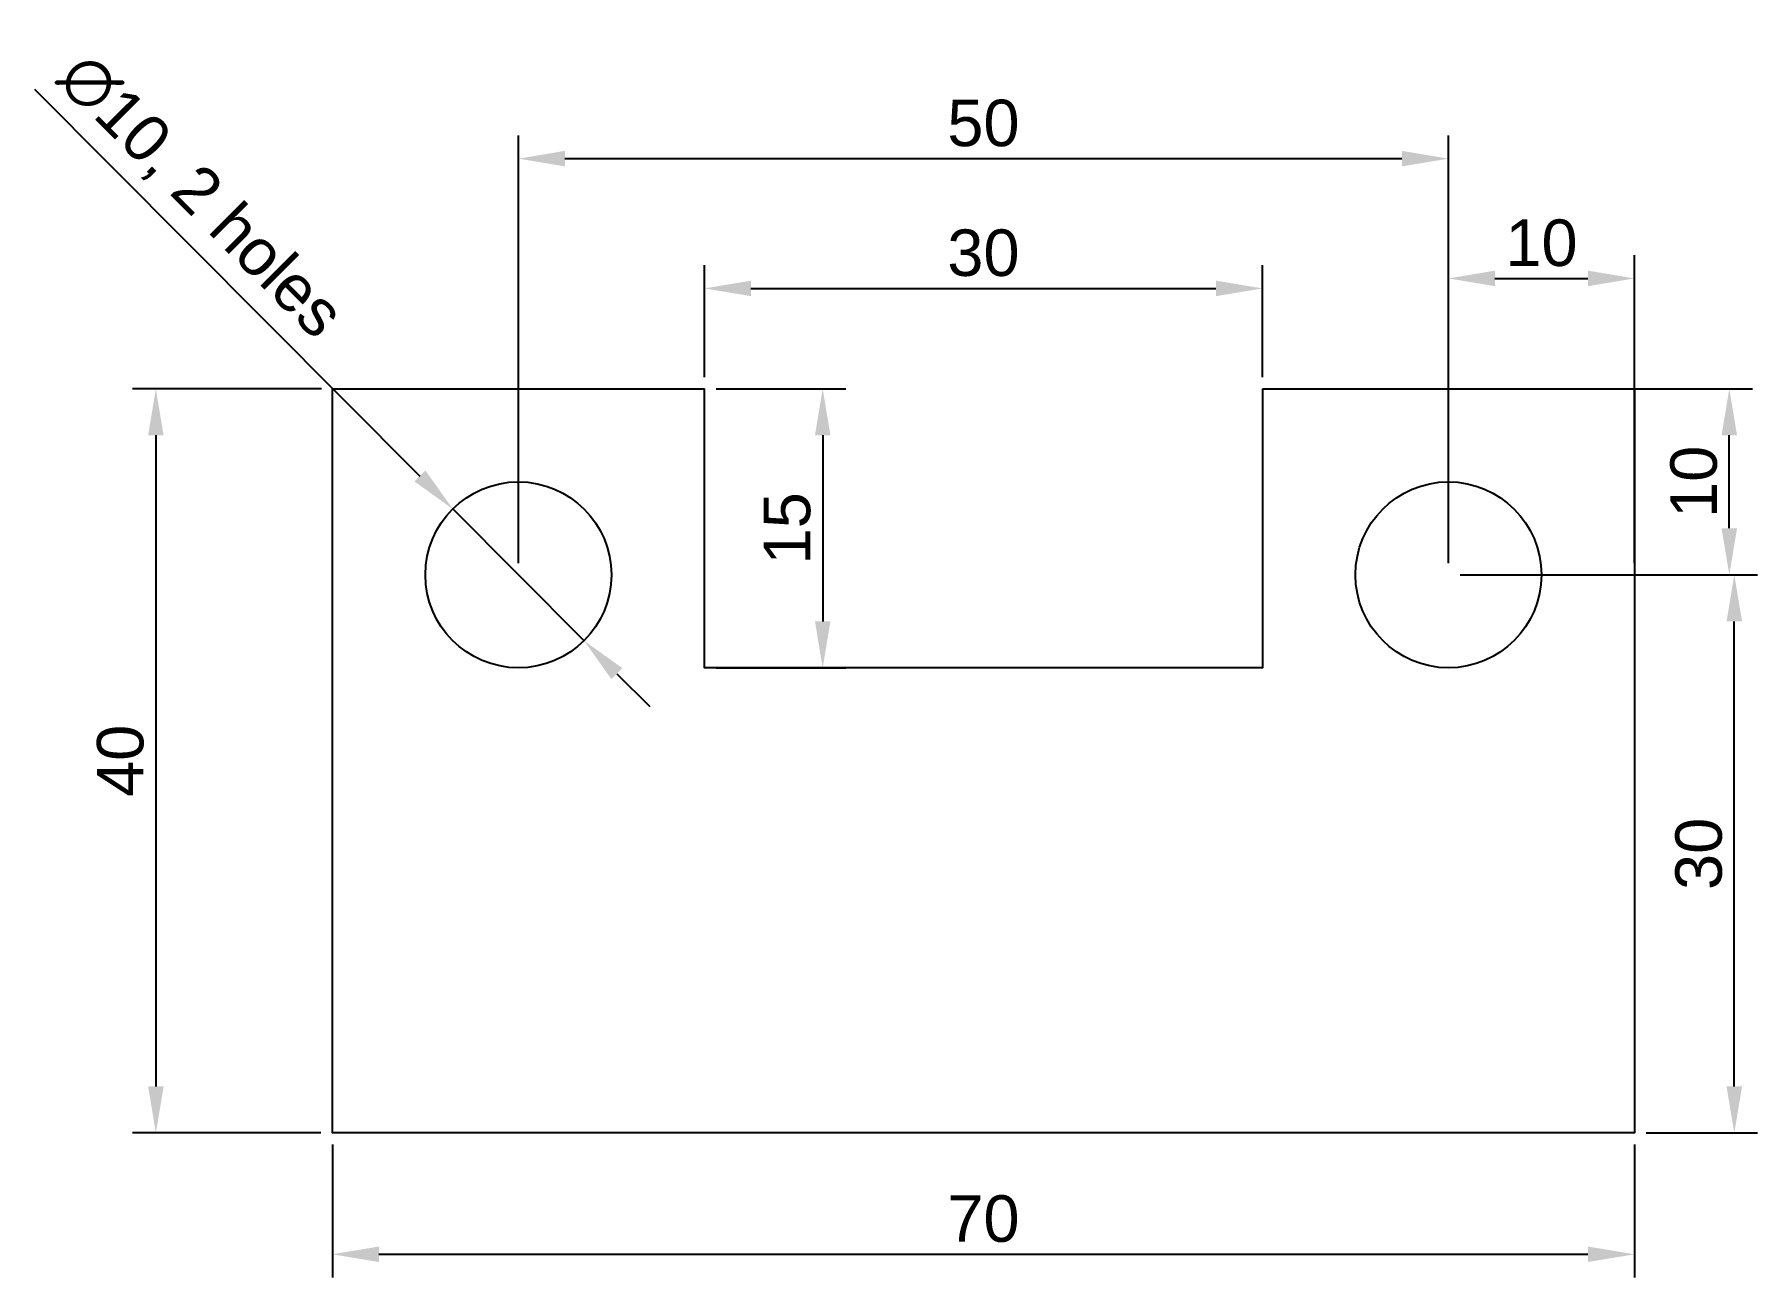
# Model space of a CAD drawing. Header units: millimetres. Extents: x 1103.5 to 1196.1, y 873.2 to 940.
import ezdxf

# ---------------------------------------------------------------- set-up
doc = ezdxf.new("R2010")
doc.units = ezdxf.units.MM
doc.styles.get("Standard").update_dxf_attribs({"font": 'arial.ttf'})
doc.dimstyles.new('ISO-25', dxfattribs={"dimtxt": 2.5, "dimasz": 2.5, "dimexe": 1.25, "dimexo": 0.625, "dimtad": 1, "dimtxsty": 'Standard', "dimcen": 2.5, "dimadec": 0, "dimazin": 0, "dimtfac": 1, "dimtmove": 0, "dimatfit": 3, "dimfxl": 1, "dimarcsym": 0})

# ---------------------------------------------------------------- blocks, each defined once
blk = doc.blocks.new('*D2')
at = {"color": 0, "lineweight": -2, "transparency": 16777216}
for p, q in [((1139.478, 921.606), (1139.478, 927.628)), ((1169.478, 921.606), (1169.478, 927.628)), ((1141.978, 926.378), (1166.978, 926.378))]:
    blk.add_line(p, q, dxfattribs=at)
at = {"color": 0, "transparency": 16777216}
for points in [[(1141.978, 926.794), (1141.978, 925.961), (1139.478, 926.378)], [(1166.978, 926.794), (1166.978, 925.961), (1169.478, 926.378)]]:
    blk.add_solid(points, dxfattribs=at)
at = {"layer": 'Defpoints', "color": 0, "transparency": 16777216}
for p in [(1169.478, 926.378), (1139.478, 920.981), (1169.478, 920.981)]:
    blk.add_point(p, dxfattribs=at)
at = {"color": 0, "transparency": 16777216, "insert": (1154.478, 928.28), "char_height": 2.5, "attachment_point": 5}
blk.add_mtext('30', dxfattribs=at)
blk = doc.blocks.new('*D3')
at = {"color": 0, "lineweight": -2, "transparency": 16777216}
for p, q in [((1140.103, 920.981), (1147.087, 920.981)), ((1145.837, 918.481), (1145.837, 908.481)), ((1140.103, 905.981), (1147.087, 905.981))]:
    blk.add_line(p, q, dxfattribs=at)
at = {"color": 0, "transparency": 16777216}
for points in [[(1145.42, 918.481), (1146.254, 918.481), (1145.837, 920.981)], [(1145.42, 908.481), (1146.254, 908.481), (1145.837, 905.981)]]:
    blk.add_solid(points, dxfattribs=at)
at = {"layer": 'Defpoints', "color": 0, "transparency": 16777216}
for p in [(1139.478, 920.981), (1139.478, 905.981), (1145.837, 905.981)]:
    blk.add_point(p, dxfattribs=at)
at = {"color": 0, "transparency": 16777216, "insert": (1143.935, 913.481), "char_height": 2.5, "attachment_point": 5, "rotation": 90}
blk.add_mtext('15', dxfattribs=at)
blk = doc.blocks.new('*D4')
at = {"color": 0, "lineweight": -2, "transparency": 16777216}
for p, q in [((1119.478, 880.356), (1119.478, 873.206)), ((1189.478, 880.356), (1189.478, 873.206)), ((1121.978, 874.456), (1186.978, 874.456))]:
    blk.add_line(p, q, dxfattribs=at)
at = {"color": 0, "transparency": 16777216}
for points in [[(1121.978, 874.873), (1121.978, 874.04), (1119.478, 874.456)], [(1186.978, 874.873), (1186.978, 874.04), (1189.478, 874.456)]]:
    blk.add_solid(points, dxfattribs=at)
at = {"layer": 'Defpoints', "color": 0, "transparency": 16777216}
for p in [(1119.478, 880.981), (1189.478, 880.981), (1189.478, 874.456)]:
    blk.add_point(p, dxfattribs=at)
at = {"color": 0, "transparency": 16777216, "insert": (1154.478, 876.358), "char_height": 2.5, "attachment_point": 5}
blk.add_mtext('70', dxfattribs=at)
blk = doc.blocks.new('*D6')
at = {"color": 0, "lineweight": -2, "transparency": 16777216}
for p, q in [((1103.46, 937.091), (1124.184, 916.293)), ((1133.008, 907.439), (1125.949, 914.522)), ((1134.773, 905.668), (1136.537, 903.897))]:
    blk.add_line(p, q, dxfattribs=at)
at = {"color": 0, "transparency": 16777216}
for points in [[(1124.48, 916.587), (1123.889, 915.999), (1125.949, 914.522)], [(1135.068, 905.962), (1134.477, 905.374), (1133.008, 907.439)]]:
    blk.add_solid(points, dxfattribs=at)
at = {"layer": 'Defpoints', "color": 0, "transparency": 16777216}
for p in [(1125.949, 914.522), (1133.008, 907.439)]:
    blk.add_point(p, dxfattribs=at)
at = {"color": 0, "transparency": 16777216, "insert": (1112.329, 931.262), "char_height": 2.5, "width": 21.48299, "attachment_point": 5, "rotation": 314.89987}
blk.add_mtext('∅10, 2 holes', dxfattribs=at)
blk = doc.blocks.new('*D7')
at = {"color": 0, "lineweight": -2, "transparency": 16777216}
for p, q in [((1180.103, 920.981), (1195.826, 920.981)), ((1194.576, 913.481), (1194.576, 918.481)), ((1180.103, 910.981), (1195.826, 910.981))]:
    blk.add_line(p, q, dxfattribs=at)
at = {"color": 0, "transparency": 16777216}
for points in [[(1194.16, 918.481), (1194.993, 918.481), (1194.576, 920.981)], [(1194.16, 913.481), (1194.993, 913.481), (1194.576, 910.981)]]:
    blk.add_solid(points, dxfattribs=at)
at = {"layer": 'Defpoints', "color": 0, "transparency": 16777216}
for p in [(1179.478, 920.981), (1194.576, 920.981), (1179.478, 910.981)]:
    blk.add_point(p, dxfattribs=at)
at = {"color": 0, "transparency": 16777216, "insert": (1192.675, 915.981), "char_height": 2.5, "attachment_point": 5, "rotation": 90}
blk.add_mtext('10', dxfattribs=at)
blk = doc.blocks.new('*D8')
at = {"color": 0, "lineweight": -2, "transparency": 16777216}
for p, q in [((1179.478, 911.606), (1179.478, 928.164)), ((1189.478, 911.606), (1189.478, 928.164)), ((1181.978, 926.914), (1186.978, 926.914))]:
    blk.add_line(p, q, dxfattribs=at)
at = {"color": 0, "transparency": 16777216}
for points in [[(1181.978, 927.331), (1181.978, 926.498), (1179.478, 926.914)], [(1186.978, 927.331), (1186.978, 926.498), (1189.478, 926.914)]]:
    blk.add_solid(points, dxfattribs=at)
at = {"layer": 'Defpoints', "color": 0, "transparency": 16777216}
for p in [(1189.478, 926.914), (1179.478, 910.981), (1189.478, 910.981)]:
    blk.add_point(p, dxfattribs=at)
at = {"color": 0, "transparency": 16777216, "insert": (1184.478, 928.816), "char_height": 2.5, "attachment_point": 5}
blk.add_mtext('10', dxfattribs=at)
blk = doc.blocks.new('*D9')
at = {"color": 0, "lineweight": -2, "transparency": 16777216}
for p, q in [((1118.888, 920.981), (1108.737, 920.981)), ((1109.987, 918.481), (1109.987, 883.481)), ((1118.853, 880.981), (1108.737, 880.981))]:
    blk.add_line(p, q, dxfattribs=at)
at = {"color": 0, "transparency": 16777216}
for points in [[(1109.57, 918.481), (1110.404, 918.481), (1109.987, 920.981)], [(1109.57, 883.481), (1110.404, 883.481), (1109.987, 880.981)]]:
    blk.add_solid(points, dxfattribs=at)
at = {"layer": 'Defpoints', "color": 0, "transparency": 16777216}
for p in [(1119.513, 920.981), (1109.987, 880.981), (1119.478, 880.981)]:
    blk.add_point(p, dxfattribs=at)
at = {"color": 0, "transparency": 16777216, "insert": (1108.086, 900.981), "char_height": 2.5, "attachment_point": 5, "rotation": 90}
blk.add_mtext('40', dxfattribs=at)
blk = doc.blocks.new('*D10')
at = {"color": 0, "lineweight": -2, "transparency": 16777216}
for p, q in [((1180.103, 910.981), (1196.095, 910.981)), ((1194.845, 883.481), (1194.845, 908.481)), ((1190.103, 880.981), (1196.095, 880.981))]:
    blk.add_line(p, q, dxfattribs=at)
at = {"color": 0, "transparency": 16777216}
for points in [[(1194.428, 908.481), (1195.262, 908.481), (1194.845, 910.981)], [(1194.428, 883.481), (1195.262, 883.481), (1194.845, 880.981)]]:
    blk.add_solid(points, dxfattribs=at)
at = {"layer": 'Defpoints', "color": 0, "transparency": 16777216}
for p in [(1179.478, 910.981), (1194.845, 910.981), (1189.478, 880.981)]:
    blk.add_point(p, dxfattribs=at)
at = {"color": 0, "transparency": 16777216, "insert": (1192.943, 895.981), "char_height": 2.5, "attachment_point": 5, "rotation": 90}
blk.add_mtext('30', dxfattribs=at)
blk = doc.blocks.new('*D11')
at = {"color": 0, "lineweight": -2, "transparency": 16777216}
for p, q in [((1129.478, 911.606), (1129.478, 934.604)), ((1179.478, 911.606), (1179.478, 934.604)), ((1131.978, 933.354), (1176.978, 933.354))]:
    blk.add_line(p, q, dxfattribs=at)
at = {"color": 0, "transparency": 16777216}
for points in [[(1131.978, 933.771), (1131.978, 932.938), (1129.478, 933.354)], [(1176.978, 933.771), (1176.978, 932.938), (1179.478, 933.354)]]:
    blk.add_solid(points, dxfattribs=at)
at = {"layer": 'Defpoints', "color": 0, "transparency": 16777216}
for p in [(1179.478, 933.354), (1129.478, 910.981), (1179.478, 910.981)]:
    blk.add_point(p, dxfattribs=at)
at = {"color": 0, "transparency": 16777216, "insert": (1154.478, 935.256), "char_height": 2.5, "attachment_point": 5}
blk.add_mtext('50', dxfattribs=at)

msp = doc.modelspace()

# ---------------------------------------------------------------- linework, layer by layer
for points in [[(1169.478, 920.981), (1189.478, 920.981), (1189.478, 880.981), (1119.478, 880.981), (1119.478, 920.981), (1139.478, 920.981)], [(1169.478, 920.981), (1169.478, 905.981), (1139.478, 905.981), (1139.478, 920.981)]]:
    msp.add_lwpolyline(points)
for centre in [(1129.478, 910.981), (1179.478, 910.981)]:
    msp.add_circle(centre, 5)

# ---------------------------------------------------------------- dimensions: what is measured, and where the dimension line sits
at = {"color": 2, "true_color": 0xf1eb1f}
dim = msp.add_diameter_dim_2p(p1=(1133.008, 907.439), p2=(1125.949, 914.522), text='<>, 2 holes', dimstyle='ISO-25', dxfattribs=at)
dim.commit()
dim.dimension.update_dxf_attribs({"geometry": '*D6', "text_midpoint": (1110.793, 929.732), "dimtype": 163})
for base, p1, p2, picture, middle in [((1179.478, 933.354), (1129.478, 910.981), (1179.478, 910.981), '*D11', (1154.478, 935.256)), ((1189.478, 926.914), (1179.478, 910.981), (1189.478, 910.981), '*D8', (1184.478, 928.816)), ((1169.478, 926.378), (1139.478, 920.981), (1169.478, 920.981), '*D2', (1154.478, 928.28)), ((1189.478, 874.456), (1119.478, 880.981), (1189.478, 880.981), '*D4', (1154.478, 876.358))]:
    dim = msp.add_linear_dim(base=base, p1=p1, p2=p2, dimstyle='ISO-25', dxfattribs=at)
    dim.commit()
    dim.dimension.update_dxf_attribs({"geometry": picture, "text_midpoint": middle})
for base, p1, p2, picture, middle in [((1109.987, 880.981), (1119.513, 920.981), (1119.478, 880.981), '*D9', (1108.086, 900.981)), ((1145.837, 905.981), (1139.478, 920.981), (1139.478, 905.981), '*D3', (1143.935, 913.481)), ((1194.576, 920.981), (1179.478, 910.981), (1179.478, 920.981), '*D7', (1192.675, 915.981)), ((1194.845, 910.981), (1189.478, 880.981), (1179.478, 910.981), '*D10', (1192.943, 895.981))]:
    dim = msp.add_linear_dim(base=base, p1=p1, p2=p2, angle=90, dimstyle='ISO-25', dxfattribs=at)
    dim.commit()
    dim.dimension.update_dxf_attribs({"geometry": picture, "text_midpoint": middle})

doc.saveas('drawing.dxf')
